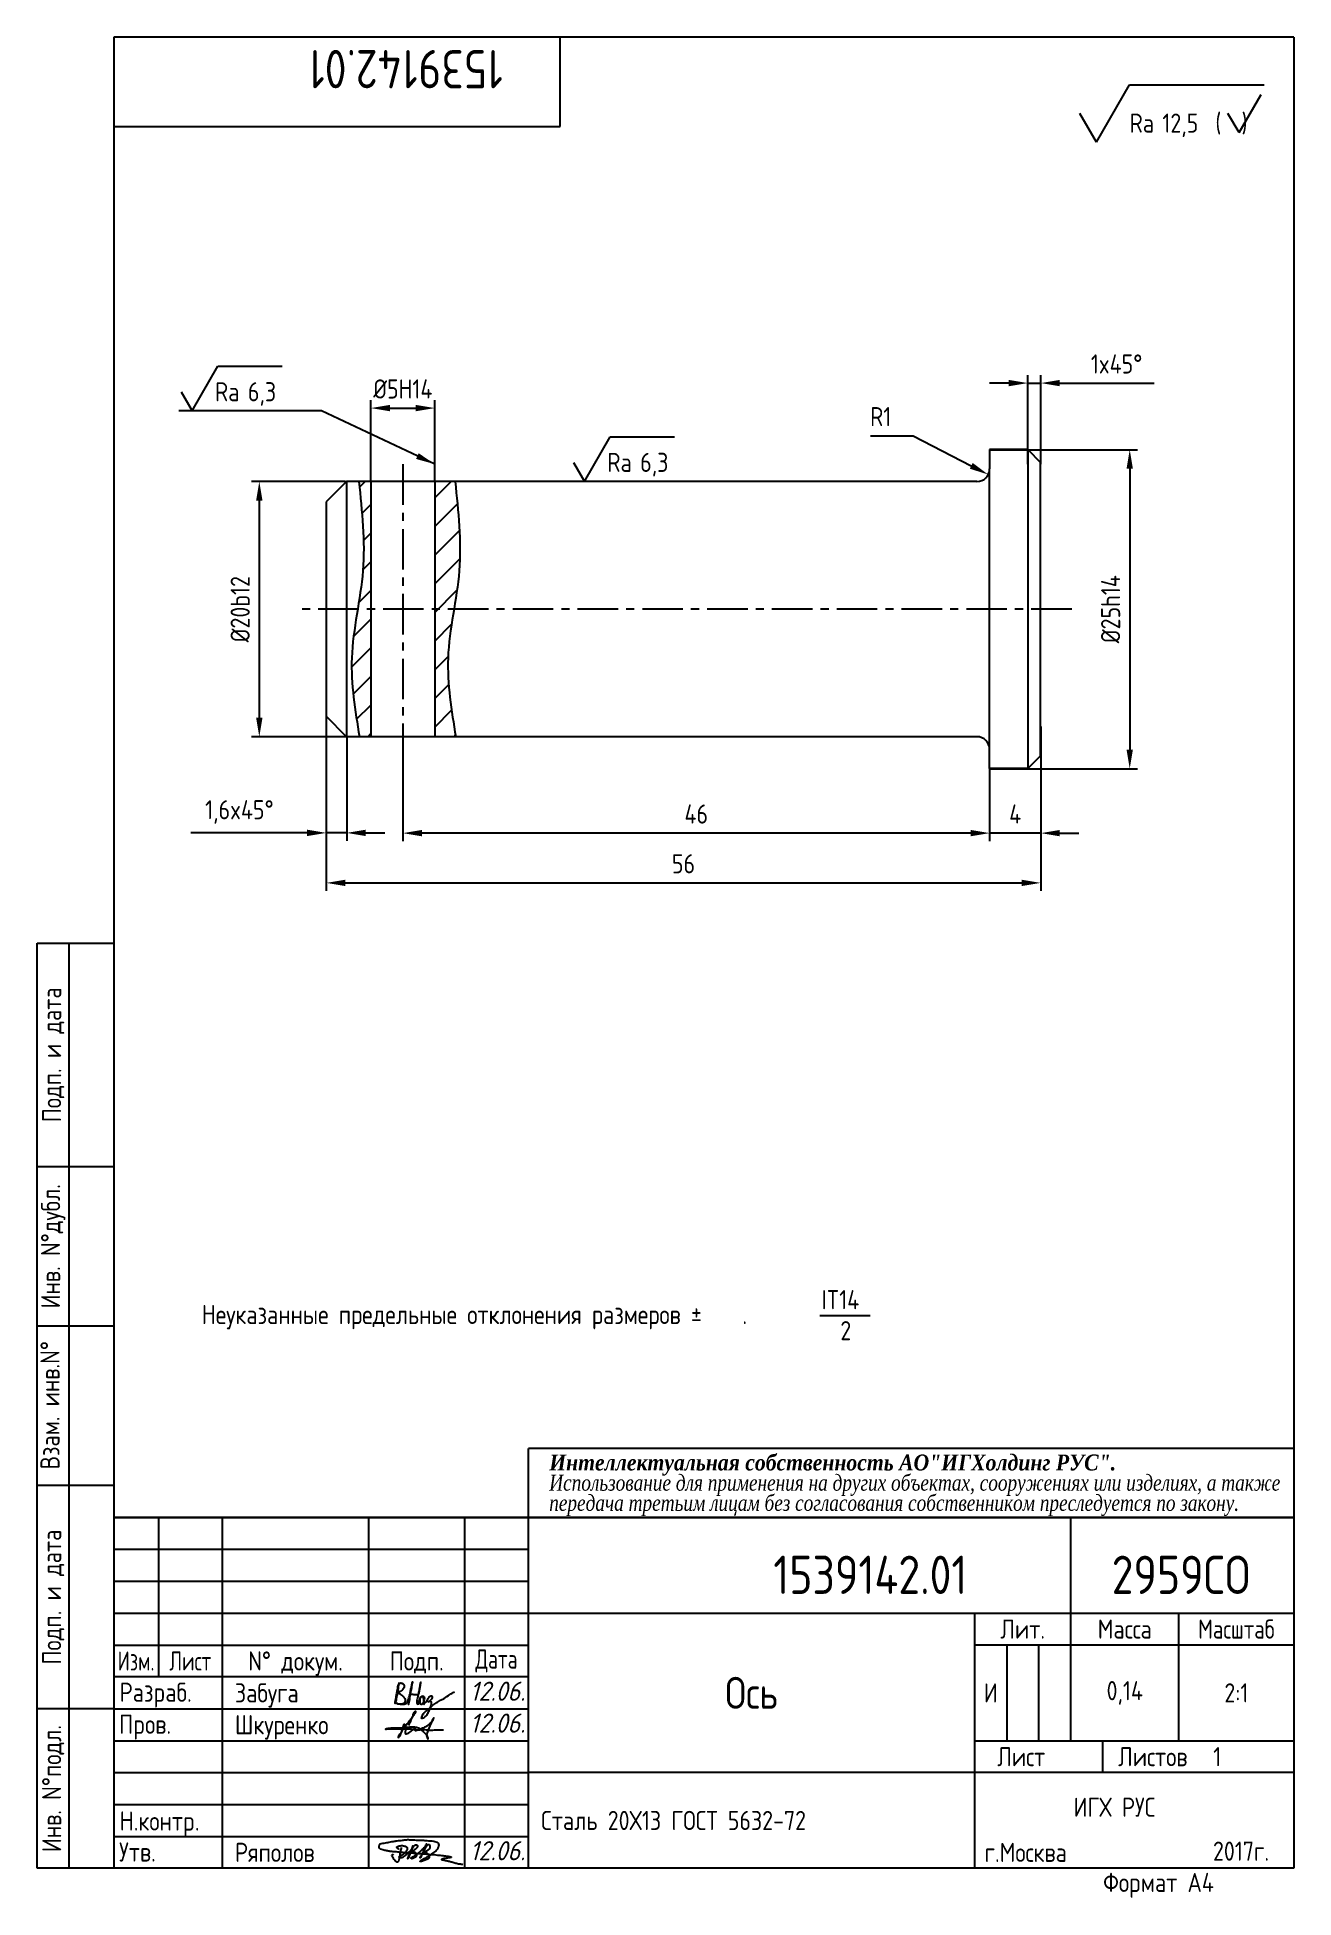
# Paper-space layout 'A4_protect' of a CAD drawing. Header units: millimetres. Extents: x 8 to 205, y 0 to 292.
# The model-space entities are those that its viewports show. They can reach past a viewport. Long polylines and large blocks are cut down to what shows.
import ezdxf
from ezdxf.enums import TextEntityAlignment as Align

# ---------------------------------------------------------------- set-up
doc = ezdxf.new("R2010")
doc.units = ezdxf.units.MM
doc.header["$LTSCALE"] = 0.4
doc.linetypes.add('CENTER', pattern=[50.8, 31.75, -6.35, 6.35, -6.35])
for name, color, linetype in [('Bord', 1, 'Continuous'), ('Cen', 5, 'CENTER'), ('Cont', 6, 'Continuous'), ('Dim', 7, 'Continuous'), ('Hatch', 2, 'Continuous'), ('Text', 3, 'Continuous'), ('Textb', 6, 'Continuous'), ('Vporti', 7, 'Continuous')]:
    doc.layers.add(name, color=color, linetype=linetype)
doc.layers.get('Vporti').off()
doc.styles.add('eskduhp', font='eskduhp.shx', dxfattribs={"oblique": 15})
doc.styles.add('Style1', font='romans.shx', dxfattribs={"width": 0.8})
doc.styles.add('Text1', font='', dxfattribs={"width": 0.8})
doc.styles.add('Text2', font='', dxfattribs={"width": 0.9})
doc.styles.get('Text1').set_extended_font_data('Times New Roman Cyr', italic=True, bold=True)
doc.styles.get('Text2').set_extended_font_data('Times New Roman Cyr', italic=True)
doc.dimstyles.new('Lin2_1', dxfattribs={"dimscale": 0.5, "dimtxt": 3, "dimasz": 3, "dimexe": 1.25, "dimexo": 0, "dimgap": 1.5, "dimtad": 1, "dimtxsty": 'Style1', "dimcen": 2.5, "dimclrt": 3, "dimadec": 0, "dimazin": 0, "dimtfac": 1, "dimtmove": 0, "dimatfit": 3, "dimldrblk": 'DOT', "dimfxl": 1, "dimarcsym": 0})
doc.dimstyles.new('RAD2_1', dxfattribs={"dimscale": 0.5, "dimtxt": 3, "dimasz": 3, "dimexe": 1.5, "dimexo": 0, "dimgap": 1.5, "dimtad": 2, "dimtih": 1, "dimtoh": 1, "dimzin": 9, "dimtxsty": 'Style1', "dimcen": 0, "dimclrt": 3, "dimadec": 0, "dimazin": 0, "dimtfac": 1, "dimtmove": 1, "dimatfit": 3, "dimfxl": 1, "dimtolj": 1, "dimtzin": 13, "dimarcsym": 0})

# ---------------------------------------------------------------- blocks, each defined once
blk = doc.blocks.new('A4')
at = {"layer": 'Bord'}
for p, q in [((20, 55), (85, 55)), ((20, 50), (85, 50)), ((20, 45), (85, 45)), ((160, 40), (160, 25)), ((165, 40), (165, 25)), ((20, 30), (85, 30)), ((20, 25), (85, 25)), ((20, 20), (85, 20)), ((20, 15), (85, 15)), ((20, 10), (85, 10))]:
    blk.add_line(p, q, dxfattribs=at)
at = {"layer": 'Cont'}
for p, q in [((205, 292), (20, 292)), ((20, 292), (20, 5)), ((90, 278), (90, 292)), ((205, 292), (205, 5)), ((20, 278), (90, 278)), ((8, 5), (8, 150)), ((8, 150), (20, 150)), ((13, 5), (13, 150)), ((8, 115), (20, 115)), ((20, 90), (8, 90)), ((20, 65), (8, 65)), ((205, 60), (20, 60)), ((20, 60), (205, 60)), ((27, 60), (27, 35)), ((37, 60), (37, 5)), ((60, 5), (60, 60)), ((75, 60), (75, 5)), ((85, 5), (85, 60)), ((170, 60), (170, 25)), ((85, 45), (205, 45)), ((155, 5), (155, 45)), ((187, 25), (187, 45)), ((20, 40), (85, 40)), ((205, 40), (155, 40)), ((85, 35), (20, 35)), ((20, 30), (8, 30)), ((155, 25), (205, 25)), ((175, 25), (175, 20)), ((205, 20), (85, 20)), ((20, 5), (8, 5)), ((205, 5), (20, 5))]:
    blk.add_line(p, q, dxfattribs=at)
at = {"layer": 'Text', "style": 'Style1', "width": 0.8}
for s, p in [('Подп. и дата', (10.5, 132.5)), ('Инв. N%%dдубл.', (10.5, 102.5)), ('Взам. инв.N%%d ', (10, 78.38)), ('Подп. и дата', (10.5, 47.5)), ('Инв. N%%dподл.', (10.5, 17.5))]:
    blk.add_text(s, height=3, rotation=90, dxfattribs=at).set_placement(p, align=Align.MIDDLE)
at = {"layer": 'Text', "style": 'Style1'}
for s, width, p in [('Лит.', 0.8, (162.5, 42.5)), ('Масса', 0.8, (178.5, 42.5)), ('Масштаб', 0.75, (196, 42.5)), ('Изм.', 0.7, (23.5, 37.5)), ('Лист', 0.7, (32, 37.5)), ('N%%d докум.', 0.8, (48.5, 37.5)), ('Подп.', 0.8, (67.5, 37.5)), ('Лист', 0.8, (162.27, 22.5)), ('Листов', 0.8, (182.9, 22.5))]:
    blk.add_text(s, height=3, dxfattribs=dict(at, width=width)).set_placement(p, align=Align.MIDDLE_CENTER)
at = {"layer": 'Text', "style": 'Style1', "width": 0.7}
blk.add_text('Дата', height=3, dxfattribs=at).set_placement((80, 37.5), align=Align.MIDDLE)
at = {"layer": 'Text', "style": 'Style1', "width": 0.8}
for s, p in [('Разpаб.', (20.92, 31.1)), ('Пpов.', (20.84, 26.08)), ('Н.контp.', (20.92, 10.92)), ('Утв.', (20.84, 6.06)), ('Фоpмат А4', (175.11, 1.29))]:
    blk.add_text(s, height=3, dxfattribs=at).set_placement(p)
for tag, p in [('И', (157.49, 32.5)), ('700', (178.5, 32.5)), ('1:20', (196, 32.5))]:
    blk.add_attdef(tag, text='', height=3, dxfattribs=at).set_placement(p, align=Align.MIDDLE)
blk.add_attdef('Сборочный_чертеж', text='', height=3, dxfattribs=at).set_placement((120, 21.3), align=Align.CENTER)
for tag, p in [('1', (171.12, 22.5)), ('2', (193, 22.5))]:
    blk.add_attdef(tag, text='', height=3, dxfattribs=at).set_placement(p, align=Align.MIDDLE_CENTER)
blk.add_attdef('ГОСТ_СОРТАМЕНТА', (98.19, 14), '', height=3, dxfattribs=at)
blk.add_attdef('ЛИСТ', text='', height=3, dxfattribs=at).set_placement((85.99, 12.5), align=Align.MIDDLE_LEFT)
at = {"layer": 'Text', "style": 'Style1', "width": 0.7}
blk.add_attdef('%%OГОСТ_ТЕХ._ТРЕБОВАНИЙ', text='', height=3, dxfattribs=at).set_placement((98.19, 8), align=Align.BOTTOM_LEFT)
at = {"layer": 'Textb', "style": 'Style1', "width": 0.8}
blk.add_attdef('1234567', (81, 290), '', height=6, rotation=180, dxfattribs=at)
blk.add_attdef('1234567', (123.4, 48), '', height=6, dxfattribs=at)
for tag, height, p in [('123ХЯ', 6, (183.62, 48)), ('НАИМЕНОВАНИЕ', 5, (120, 30))]:
    blk.add_attdef(tag, text='', height=height, dxfattribs=at).set_placement(p, align=Align.CENTER)
blk = doc.blocks.new('A$C314368CF')
at = {"layer": 'Text'}
for q in [(7.18, 6), (1.98, 3)]:
    blk.add_line((3.72, 0), q, dxfattribs=at)
at = {"layer": 'Text', "style": 'Style1', "width": 0.8}
blk.add_text('(  )', height=3, dxfattribs=at).set_placement((0, 0))
blk = doc.blocks.new('sherISO_18')
at = {"layer": 'Cont'}
for p, q in [((-30.94, -16.46), (-25.74, -7.46)), ((-25.74, -7.46), (-4.67, -7.46)), ((-30.94, -16.46), (-33.54, -11.96))]:
    blk.add_line(p, q, dxfattribs=at)
blk.add_blockref('A$C314368CF', (-12.3, -14.96))
at = {"layer": 'Textb', "style": 'Style1', "width": 0.8}
blk.add_text('Ra', height=3, dxfattribs=at).set_placement((-25.74, -14.96))
blk.add_attdef('12,5', (-20.6, -14.96), '', height=3, dxfattribs=at)
blk = doc.blocks.new('*D8')
at = {"layer": 'Defpoints', "color": 0, "transparency": 16777216}
for p in [(-117.7, 174.85), (-117.7, 149.85), (-106.72, 149.85)]:
    blk.add_point(p, dxfattribs=at)
at = {"layer": 'Dim', "color": 0, "lineweight": -2, "transparency": 16777216}
for p, q in [((-117.7, 174.85), (-106.1, 174.85)), ((-106.72, 173.35), (-106.72, 151.35)), ((-117.7, 149.85), (-106.1, 149.85))]:
    blk.add_line(p, q, dxfattribs=at)
at = {"layer": 'Dim', "color": 0, "transparency": 16777216}
for points in [[(-106.97, 173.35), (-106.47, 173.35), (-106.72, 174.85)], [(-106.97, 151.35), (-106.47, 151.35), (-106.72, 149.85)]]:
    blk.add_solid(points, dxfattribs=at)
at = {"layer": 'Dim', "color": 3, "transparency": 16777216, "insert": (-108.22, 162.35), "char_height": 1.5, "attachment_point": 5, "rotation": 90, "style": 'Style1'}
blk.add_mtext('%%c25h14', dxfattribs=at)
blk = doc.blocks.new('_Dot')
at = {"color": 0, "linetype": 'ByBlock', "lineweight": -2}
blk.add_line((-0.5, 0), (-1, 0), dxfattribs=at)
at = {"color": 0, "linetype": 'ByBlock', "const_width": 0.5}
blk.add_lwpolyline([(-0.25, 0, 1), (0.25, 0, 1)], format="xyb", close=True, dxfattribs=at)
blk = doc.blocks.new('*D9')
at = {"layer": 'Defpoints', "color": 0, "transparency": 16777216}
for p in [(-114.7, 180.07), (-114.7, 173.72), (-113.7, 173.72)]:
    blk.add_point(p, dxfattribs=at)
at = {"layer": 'Dim', "color": 0, "lineweight": -2, "transparency": 16777216}
for p, q in [((-116.2, 180.07), (-117.7, 180.07)), ((-114.7, 173.72), (-114.7, 180.7)), ((-114.7, 180.07), (-113.7, 180.07)), ((-113.7, 173.72), (-113.7, 180.7)), ((-112.2, 180.07), (-104.8, 180.07))]:
    blk.add_line(p, q, dxfattribs=at)
at = {"layer": 'Dim', "color": 0, "transparency": 16777216}
for points in [[(-116.2, 180.32), (-116.2, 179.82), (-114.7, 180.07)], [(-112.2, 180.32), (-112.2, 179.82), (-113.7, 180.07)]]:
    blk.add_solid(points, dxfattribs=at)
at = {"layer": 'Dim', "color": 3, "transparency": 16777216, "insert": (-107.75, 181.57), "char_height": 1.5, "attachment_point": 5, "style": 'Style1'}
blk.add_mtext('1x45%%d', dxfattribs=at)
blk = doc.blocks.new('*D10')
at = {"layer": 'Defpoints', "color": 0, "transparency": 16777216}
for p in [(-113.7, 150.85), (-117.7, 149.85), (-117.7, 144.8)]:
    blk.add_point(p, dxfattribs=at)
at = {"layer": 'Dim', "color": 0, "lineweight": -2, "transparency": 16777216}
for p, q in [((-113.7, 150.85), (-113.7, 144.17)), ((-117.7, 149.85), (-117.7, 144.17)), ((-119.2, 144.8), (-120.7, 144.8)), ((-113.7, 144.8), (-117.7, 144.8)), ((-112.2, 144.8), (-110.7, 144.8))]:
    blk.add_line(p, q, dxfattribs=at)
at = {"layer": 'Dim', "color": 0, "transparency": 16777216}
for points in [[(-119.2, 145.05), (-119.2, 144.55), (-117.7, 144.8)], [(-112.2, 145.05), (-112.2, 144.55), (-113.7, 144.8)]]:
    blk.add_solid(points, dxfattribs=at)
at = {"layer": 'Dim', "color": 3, "transparency": 16777216, "insert": (-115.7, 146.3), "char_height": 1.5, "attachment_point": 5, "style": 'Style1'}
blk.add_mtext('4', dxfattribs=at)
blk = doc.blocks.new('*D11')
at = {"layer": 'Defpoints', "color": 0, "transparency": 16777216}
for p in [(-163.7, 152.35), (-117.7, 149.85), (-163.7, 144.8)]:
    blk.add_point(p, dxfattribs=at)
at = {"layer": 'Dim', "color": 0, "lineweight": -2, "transparency": 16777216}
for p, q in [((-163.7, 152.35), (-163.7, 144.17)), ((-117.7, 149.85), (-117.7, 144.17)), ((-119.2, 144.8), (-162.2, 144.8))]:
    blk.add_line(p, q, dxfattribs=at)
at = {"layer": 'Dim', "color": 0, "transparency": 16777216}
for points in [[(-162.2, 145.05), (-162.2, 144.55), (-163.7, 144.8)], [(-119.2, 145.05), (-119.2, 144.55), (-117.7, 144.8)]]:
    blk.add_solid(points, dxfattribs=at)
at = {"layer": 'Dim', "color": 3, "transparency": 16777216, "insert": (-140.7, 146.3), "char_height": 1.5, "attachment_point": 5, "style": 'Style1'}
blk.add_mtext('46', dxfattribs=at)
blk = doc.blocks.new('*D12')
at = {"layer": 'Defpoints', "color": 0, "transparency": 16777216}
for p in [(-169.7, 153.95), (-113.7, 153.16), (-113.7, 140.9)]:
    blk.add_point(p, dxfattribs=at)
at = {"layer": 'Dim', "color": 0, "lineweight": -2, "transparency": 16777216}
for p, q in [((-169.7, 153.95), (-169.7, 140.28)), ((-113.7, 153.16), (-113.7, 140.28)), ((-168.2, 140.9), (-115.2, 140.9))]:
    blk.add_line(p, q, dxfattribs=at)
at = {"layer": 'Dim', "color": 0, "transparency": 16777216}
for points in [[(-168.2, 141.15), (-168.2, 140.65), (-169.7, 140.9)], [(-115.2, 141.15), (-115.2, 140.65), (-113.7, 140.9)]]:
    blk.add_solid(points, dxfattribs=at)
at = {"layer": 'Dim', "color": 3, "transparency": 16777216, "insert": (-141.7, 142.4), "char_height": 1.5, "attachment_point": 5, "style": 'Style1'}
blk.add_mtext('56', dxfattribs=at)
blk = doc.blocks.new('*D13')
at = {"layer": 'Defpoints', "color": 0, "transparency": 16777216}
for p in [(-169.7, 170.75), (-168.1, 152.35), (-169.7, 144.82)]:
    blk.add_point(p, dxfattribs=at)
at = {"layer": 'Dim', "color": 0, "lineweight": -2, "transparency": 16777216}
for p, q in [((-169.7, 170.75), (-169.7, 144.19)), ((-168.1, 152.35), (-168.1, 144.19)), ((-171.2, 144.82), (-180.32, 144.82)), ((-168.1, 144.82), (-169.7, 144.82)), ((-166.6, 144.82), (-165.1, 144.82))]:
    blk.add_line(p, q, dxfattribs=at)
at = {"layer": 'Dim', "color": 0, "transparency": 16777216}
for points in [[(-171.2, 145.07), (-171.2, 144.57), (-169.7, 144.82)], [(-166.6, 145.07), (-166.6, 144.57), (-168.1, 144.82)]]:
    blk.add_solid(points, dxfattribs=at)
at = {"layer": 'Dim', "color": 3, "transparency": 16777216, "insert": (-176.51, 146.46), "char_height": 1.5, "attachment_point": 5, "style": 'Style1'}
blk.add_mtext('1,6x45%%d', dxfattribs=at)
blk = doc.blocks.new('*D14')
at = {"layer": 'Defpoints', "color": 0, "transparency": 16777216}
for p in [(-168.2, 172.35), (-174.95, 152.35), (-168.1, 152.35)]:
    blk.add_point(p, dxfattribs=at)
at = {"layer": 'Dim', "color": 0, "lineweight": -2, "transparency": 16777216}
for p, q in [((-168.2, 172.35), (-175.57, 172.35)), ((-174.95, 170.85), (-174.95, 153.85)), ((-168.1, 152.35), (-175.57, 152.35))]:
    blk.add_line(p, q, dxfattribs=at)
at = {"layer": 'Dim', "color": 0, "transparency": 16777216}
for points in [[(-175.2, 170.85), (-174.7, 170.85), (-174.95, 172.35)], [(-175.2, 153.85), (-174.7, 153.85), (-174.95, 152.35)]]:
    blk.add_solid(points, dxfattribs=at)
at = {"layer": 'Dim', "color": 3, "transparency": 16777216, "insert": (-176.45, 162.35), "char_height": 1.5, "attachment_point": 5, "rotation": 90, "style": 'Style1'}
blk.add_mtext('%%c20b12', dxfattribs=at)
blk = doc.blocks.new('*D15')
at = {"layer": 'Defpoints', "color": 0, "transparency": 16777216}
for p in [(-161.2, 178.11), (-166.2, 172.35), (-161.2, 172.35)]:
    blk.add_point(p, dxfattribs=at)
at = {"layer": 'Dim', "color": 0, "lineweight": -2, "transparency": 16777216}
for p, q in [((-166.2, 172.35), (-166.2, 178.74)), ((-164.7, 178.11), (-162.7, 178.11)), ((-161.2, 172.35), (-161.2, 178.74))]:
    blk.add_line(p, q, dxfattribs=at)
at = {"layer": 'Dim', "color": 0, "transparency": 16777216}
for points in [[(-164.7, 178.36), (-164.7, 177.86), (-166.2, 178.11)], [(-162.7, 178.36), (-162.7, 177.86), (-161.2, 178.11)]]:
    blk.add_solid(points, dxfattribs=at)
at = {"layer": 'Dim', "color": 3, "transparency": 16777216, "insert": (-163.7, 179.61), "char_height": 1.5, "attachment_point": 5, "style": 'Style1'}
blk.add_mtext('%%c5H14', dxfattribs=at)
blk = doc.blocks.new('*D16')
at = {"layer": 'Defpoints', "color": 0, "transparency": 16777216}
for p in [(-118.7, 173.35), (-117.81, 172.9)]:
    blk.add_point(p, dxfattribs=at)
at = {"layer": 'Dim', "color": 0, "lineweight": -2, "transparency": 16777216}
for p, q in [((-127.04, 175.94), (-123.7, 175.94)), ((-123.7, 175.94), (-119.15, 173.58))]:
    blk.add_line(p, q, dxfattribs=at)
at = {"layer": 'Dim', "color": 0, "transparency": 16777216}
blk.add_solid([(-119.03, 173.81), (-119.26, 173.36), (-117.81, 172.9)], dxfattribs=at)
at = {"layer": 'Dim', "color": 3, "transparency": 16777216, "insert": (-126.24, 177.44), "char_height": 1.5, "attachment_point": 5, "style": 'Style1'}
blk.add_mtext('\\A1;R1', dxfattribs=at)
blk = doc.blocks.new('sherISO_03')
at = {"layer": 'Text'}
blk.add_line((4.04, 7), (14.12, 7), dxfattribs=at)
blk.add_lwpolyline([(-1.73, 3), (0, 0), (4.04, 7)], dxfattribs=at)
at = {"layer": 'Text', "style": 'Style1', "width": 0.8}
blk.add_text('Ra', height=3, dxfattribs=at).set_placement((3.58, 1.5))
blk.add_attdef('6,3', (8.73, 1.5), '', height=3, dxfattribs=at)

msp = doc.modelspace()

# ---------------------------------------------------------------- hatches: boundary and pattern name
at = {"layer": 'Hatch'}
h = msp.add_hatch(dxfattribs=at)
h.set_pattern_fill('ANSI31', color=256, scale=0.5, style=0)
edge = h.paths.add_edge_path()
edge.add_line((-166.203, 172.355), (-167.149, 172.355))
edge.add_spline(control_points=[(-167.149, 172.355), (-166.898, 170.019), (-166.54, 166.672), (-167.075, 163.356), (-167.238, 162.355)], knot_values=[0, 0, 0, 0, 6.999768, 10.029424, 10.029424, 10.029424, 10.029424], degree=3, periodic=0)
edge.add_line((-167.238, 162.355), (-166.203, 162.355))
edge.add_line((-166.203, 162.355), (-166.203, 172.355))
edge = h.paths.add_edge_path()
edge.add_line((-166.203, 162.355), (-167.238, 162.355))
edge.add_spline(control_points=[(-167.238, 162.355), (-167.446, 161.081), (-167.995, 157.759), (-167.44, 154.416), (-167.098, 152.355)], knot_values=[10.029424, 10.029424, 10.029424, 10.029424, 13.8848356, 20.0922547, 20.0922547, 20.0922547, 20.0922547], degree=3, periodic=0)
edge.add_line((-167.098, 152.355), (-166.203, 152.355))
edge.add_line((-166.203, 152.355), (-166.203, 162.355))
edge = h.paths.add_edge_path()
edge.add_spline(control_points=[(-159.688, 162.355), (-159.525, 163.356), (-158.99, 166.672), (-159.349, 170.019), (-159.599, 172.355)], knot_values=[0, 0, 0, 0, 3.029656, 10.029424, 10.029424, 10.029424, 10.029424], degree=3, periodic=0)
edge.add_line((-159.599, 172.355), (-161.203, 172.355))
edge.add_line((-161.203, 172.355), (-161.203, 162.355))
edge.add_line((-161.203, 162.355), (-159.688, 162.355))
edge = h.paths.add_edge_path()
edge.add_spline(control_points=[(-159.549, 152.355), (-159.891, 154.416), (-160.446, 157.759), (-159.896, 161.081), (-159.688, 162.355)], knot_values=[10.029424, 10.029424, 10.029424, 10.029424, 16.2368431, 20.0922547, 20.0922547, 20.0922547, 20.0922547], degree=3, periodic=0)
edge.add_line((-159.688, 162.355), (-161.203, 162.355))
edge.add_line((-161.203, 162.355), (-161.203, 152.355))
edge.add_line((-161.203, 152.355), (-159.549, 152.355))

# ---------------------------------------------------------------- linework, layer by layer
at = {"layer": 'Bord'}
for points in [[(-167.149, 172.355), (-166.898, 170.019), (-166.402, 165.385), (-168.162, 158.765), (-167.44, 154.416), (-167.098, 152.355)], [(-159.599, 172.355), (-159.349, 170.019), (-158.852, 165.385), (-160.613, 158.765), (-159.891, 154.416), (-159.549, 152.355)]]:
    msp.add_open_spline(points, degree=3, knots=[0, 0, 0, 0, 6.999768, 13.8848356, 20.0922547, 20.0922547, 20.0922547, 20.0922547], dxfattribs=at)
at = {"layer": 'Cen'}
for p, q in [((-163.703, 173.711), (-163.703, 149.931)), ((-111.269, 162.355), (-171.978, 162.355))]:
    msp.add_line(p, q, dxfattribs=at)
at = {"layer": 'Cont'}
for p, q in [((-114.703, 174.855), (-117.703, 174.855)), ((-117.703, 174.855), (-117.703, 173.355)), ((-114.703, 174.855), (-113.703, 173.855)), ((-114.703, 174.855), (-114.703, 149.855)), ((-113.703, 150.855), (-113.703, 173.855)), ((-168.103, 172.355), (-169.703, 170.755)), ((-168.103, 172.355), (-168.103, 152.355)), ((-118.703, 172.355), (-168.103, 172.355)), ((-166.203, 172.355), (-166.203, 152.355)), ((-161.203, 172.355), (-161.203, 152.355)), ((-117.703, 149.855), (-117.703, 173.355)), ((-169.703, 170.755), (-169.703, 153.955)), ((-168.103, 152.355), (-169.703, 153.955)), ((-118.703, 152.355), (-168.103, 152.355)), ((-114.703, 149.855), (-113.703, 150.855)), ((-114.703, 149.855), (-117.703, 149.855))]:
    msp.add_line(p, q, dxfattribs=at)
for centre, start, end in [((-118.703, 173.355), 270, 0), ((-118.703, 151.355), 0, 90)]:
    msp.add_arc(centre, 1, start, end, dxfattribs=at)

# ---------------------------------------------------------------- block references
at = {"layer": 'Dim', "xscale": 0.5, "yscale": 0.5, "zscale": 0.5}
for p in [(-180.21, 177.891), (-149.46, 172.355)]:
    msp.add_blockref('sherISO_03', p, dxfattribs=at).add_auto_attribs({'6,3': '6,3'})

# ---------------------------------------------------------------- dimensions: what is measured, and where the dimension line sits
at = {"layer": 'Dim'}
for base, p1, p2, text, picture, middle in [((-114.703, 180.075), (-113.703, 173.723), (-114.703, 173.723), '<>x45%%d', '*D9', (-107.753, 180.075)), ((-161.203, 178.112), (-166.203, 172.355), (-161.203, 172.355), '%%c<>H14', '*D15', (-163.703, 178.112))]:
    dim = msp.add_linear_dim(base=base, p1=p1, p2=p2, text=text, dimstyle='Lin2_1', dxfattribs=at)
    dim.commit()
    dim.dimension.update_dxf_attribs({"geometry": picture, "text_midpoint": middle, "dimtype": 160})
dim = msp.add_radius_dim(center=(-118.703, 173.355), mpoint=(-117.814, 172.895), dimstyle='RAD2_1', dxfattribs=at)
dim.commit()
dim.dimension.update_dxf_attribs({"geometry": '*D16', "text_midpoint": (-123.702, 175.938), "dimtype": 164})
for base, p1, p2, text, picture, middle in [((-106.722, 149.855), (-117.703, 174.855), (-117.703, 149.855), '%%c<>h14', '*D8', (-108.222, 162.355)), ((-174.946, 152.355), (-168.201, 172.355), (-168.103, 152.355), '%%c<>b12', '*D14', (-176.446, 162.355))]:
    dim = msp.add_linear_dim(base=base, p1=p1, p2=p2, angle=90, text=text, dimstyle='Lin2_1', dxfattribs=at)
    dim.commit()
    dim.dimension.update_dxf_attribs({"geometry": picture, "text_midpoint": middle})
dim = msp.add_linear_dim(base=(-169.703, 144.819), p1=(-168.103, 152.355), p2=(-169.703, 170.755), text='<>x45%%d', dimstyle='Lin2_1', dxfattribs=at)
dim.commit()
dim.dimension.update_dxf_attribs({"geometry": '*D13', "text_midpoint": (-176.51, 146.462)})
for base, p1, p2, picture, middle in [((-113.703, 140.9), (-169.703, 153.955), (-113.703, 153.163), '*D12', (-141.703, 142.4)), ((-163.703, 144.795), (-117.703, 149.855), (-163.703, 152.355), '*D11', (-140.703, 146.295)), ((-117.703, 144.795), (-113.703, 150.855), (-117.703, 149.855), '*D10', (-115.703, 146.295))]:
    dim = msp.add_linear_dim(base=base, p1=p1, p2=p2, dimstyle='Lin2_1', dxfattribs=at)
    dim.commit()
    dim.dimension.update_dxf_attribs({"geometry": picture, "text_midpoint": middle})

# ---------------------------------------------------------------- leaders
at = {"layer": 'Dim', "annotation_type": 0, "has_hookline": 1, "hookline_direction": 1}
msp.add_leader([(-161.203, 173.712), (-170.07, 177.891), (-181.267, 177.891)], dimstyle='RAD2_1', override={"dimgap": 1.5, "dimtad": 0}, dxfattribs=at)

psp = doc.layouts.new('A4_protect')

# ---------------------------------------------------------------- linework, layer by layer
at = {"layer": 'Cont'}
for p, q in [((205, 292), (205, 5)), ((85, 60), (85, 70.81)), ((205, 70.81), (85, 70.81))]:
    psp.add_line(p, q, dxfattribs=at)
at = {"layer": 'Text'}
psp.add_line((130.71, 91.65), (138.58, 91.65), dxfattribs=at)
at = {"layer": 'Text', "color": 2}
for points, knots in [([(64.72, 34.15), (64.68, 33.92), (64.6, 33.49), (64.54, 32.89), (64.45, 32.34), (64.31, 31.79), (64.26, 31.35), (64.04, 30.52), (64.24, 31.69), (64.34, 32.24), (64.48, 32.92), (64.56, 33.48), (64.66, 33.95), (65.01, 34.08), (65.24, 34.02), (65.44, 33.87), (65.54, 33.64), (65.53, 33.32), (65.35, 33.03), (65.04, 32.77), (64.84, 32.62), (64.36, 32.47), (64.61, 32.47), (64.76, 32.41), (65.01, 32.27), (65.28, 32.02), (65.6, 31.71), (65.75, 31.29), (65.57, 30.82), (65, 30.68), (64.59, 30.72), (63.96, 31.03), (64.74, 30.75), (65.09, 30.74), (65.49, 30.74), (65.79, 30.78), (65.99, 30.95), (66.19, 31.32), (66.26, 31.78), (66.39, 32.26), (66.53, 32.71), (66.61, 33.18), (66.73, 33.66), (66.91, 34.67), (66.69, 33.43), (66.56, 32.74), (66.44, 31.97), (66.29, 31.4), (66.24, 31.11), (66.21, 30.91), (66.18, 30.44), (66.36, 31.32), (66.42, 31.67), (66.46, 32.01), (66.46, 32.37), (66.78, 32.27), (67.02, 32.27), (67.29, 32.25), (67.51, 32.27), (67.86, 32.25), (67.92, 32.79), (68.04, 33.3), (68.08, 33.65), (68.16, 34.36), (68.01, 33.87), (67.99, 33.51), (67.89, 32.98), (67.77, 32.46), (67.68, 31.97), (67.56, 31.5), (67.51, 31.18), (67.5, 30.94), (67.53, 30.78), (67.71, 30.65), (67.9, 30.96), (67.99, 31.58), (67.99, 31.21), (67.99, 31.06), (68.02, 30.91), (68.11, 30.75), (68.29, 30.73), (68.47, 30.8), (68.56, 31), (68.62, 31.22), (68.61, 31.47), (68.59, 31.71), (68.37, 32.12), (67.98, 31.75), (67.99, 31.21), (68.01, 31.77), (68.27, 32.01), (68.8, 31.94), (68.65, 31.35), (68.56, 31.11), (68.56, 30.64), (68.75, 30.88), (68.88, 31.02), (69.07, 31.2), (69.18, 31.36), (69.27, 31.53), (69.39, 31.71), (69.47, 31.98), (69.84, 32.12), (69.92, 31.84), (69.89, 31.64), (69.75, 31.42), (69.58, 31.28), (69.1, 30.96), (69.65, 31.35), (69.8, 30.9), (69.71, 30.57), (69.6, 30.13), (69.4, 29.64), (69.14, 29.11), (68.82, 28.7), (68.11, 28.3), (68.4, 29.03), (68.62, 29.33), (69.03, 29.69), (69.44, 30.05), (69.95, 30.51), (70.47, 30.87), (71.09, 31.28), (71.88, 31.65), (72.61, 32.2), (73.17, 32.52), (73.42, 32.67)], [0, 0, 0, 0, 0.704246, 1.310147, 1.799764, 2.401133, 2.935532, 3.363991, 4.096503, 4.784537, 5.575952, 6.013819, 6.575352, 6.799784, 7.061815, 7.267222, 7.520135, 7.804233, 8.164277, 8.533753, 8.935575, 9.204737, 9.340357, 9.449579, 9.75346, 10.152326, 10.566296, 11.07627, 11.37984, 11.969911, 12.578922, 12.873825, 13.389389, 13.876864, 14.249143, 14.521941, 14.758727, 15.023725, 15.743866, 16.141888, 16.523389, 17.160049, 17.52203, 18.181556, 18.961236, 19.606369, 20.741936, 21.138471, 21.382851, 21.616803, 21.818529, 22.407338, 22.899023, 23.212483, 23.484649, 23.709447, 24.000519, 24.26074, 24.504992, 24.670079, 25.21387, 25.726524, 26.252986, 26.658386, 26.836677, 27.361834, 27.965697, 28.356001, 28.999129, 29.454957, 29.792458, 29.986939, 30.164853, 30.249506, 30.58203, 31.039195, 31.214983, 31.387993, 31.535916, 31.673558, 31.902314, 32.00356, 32.248589, 32.50955, 32.698251, 32.97257, 33.269722, 33.814812, 34.041054, 34.353913, 34.769616, 35.13238, 35.549334, 36.137368, 36.30948, 36.477469, 36.744389, 37.016734, 37.234315, 37.330506, 37.591569, 37.852644, 38.200429, 38.325203, 38.614461, 38.799029, 39.071413, 39.406271, 39.755675, 40.036013, 40.477723, 40.848223, 41.371651, 42.107293, 42.536445, 43.097528, 43.58638, 44.058076, 44.359962, 45.218829, 45.703811, 46.416853, 47.107262, 47.930622, 49.004558, 49.866842, 49.866842, 49.866842, 49.866842]), ([(66.27, 27.41), (66.33, 27.57), (66.45, 27.86), (66.62, 28.21), (66.79, 28.6), (66.97, 29), (67.03, 29.37), (67.41, 29.78), (67.15, 29.17), (66.98, 28.93), (66.67, 28.55), (66.44, 28.17), (66.13, 27.8), (65.87, 27.49), (65.62, 27.13), (65.34, 26.78), (65.13, 26.4), (64.89, 26.03), (64.68, 25.8), (64.48, 25.32), (64.91, 25.78), (65, 26.05), (65.13, 26.38), (65.24, 26.74), (65.37, 27.11), (65.61, 27.88), (65.76, 27.14), (65.74, 26.77), (65.71, 26.44), (65.66, 25.99), (66.04, 26.12), (66.28, 26.27), (66.51, 26.41), (66.75, 26.59), (67, 26.78), (67.16, 26.95), (67.4, 27.16), (67.26, 26.82), (67.16, 26.52), (67.72, 26.72), (68.06, 26.85), (68.56, 27.05), (69.04, 27.27), (69.53, 27.62), (69.91, 28.03), (70.14, 28.32), (70.23, 28.78), (69.7, 27.73), (69.57, 27.31), (69.25, 26.62), (69.11, 26.21), (69, 25.83), (69.09, 25.54), (69.36, 25.11), (69.18, 25.83), (68.89, 26.04), (68.55, 26.43), (68.16, 26.75), (67.64, 27.06), (66.93, 27.13), (66.02, 27.09), (64.94, 26.98), (63.86, 26.93), (63.23, 26.98), (62.35, 26.77), (63.05, 26.86), (63.46, 26.86), (64.09, 26.86), (64.72, 26.85), (65.34, 26.89), (65.95, 26.88), (66.66, 26.89), (67.33, 26.69), (67.99, 26.71), (68.65, 26.83), (69.53, 26.58), (70.37, 26.73), (71.12, 26.71), (71.48, 26.72), (71.68, 26.72)], [0, 0, 0, 0, 0.514592, 0.946593, 1.175375, 1.770874, 2.206668, 2.47067, 2.860875, 3.313465, 3.621694, 4.275286, 4.651146, 5.05266, 5.505374, 5.960787, 6.382047, 6.839101, 7.229852, 7.472422, 7.888014, 8.229719, 8.503222, 8.927439, 9.330906, 9.877143, 10.332813, 10.751992, 11.118329, 11.4303, 11.720298, 11.984625, 12.34335, 12.525686, 12.875971, 13.250099, 13.341267, 13.641861, 13.809901, 14.214909, 14.72298, 15.197181, 15.743716, 16.337236, 16.983584, 17.362049, 17.54791, 18.038749, 19.230688, 19.806391, 20.152685, 20.571949, 20.915971, 21.168841, 21.58113, 22.112216, 22.502033, 23.052058, 23.6492, 24.281327, 25.148684, 26.378352, 27.620019, 28.14026, 28.698851, 29.054914, 29.513452, 30.144852, 30.857986, 31.444454, 31.98052, 32.700452, 33.55307, 34.056844, 34.670718, 35.553077, 36.703554, 37.196062, 37.797992, 37.797992, 37.797992, 37.797992]), ([(64.74, 7.99), (64.69, 8), (64.61, 8.03), (64.51, 8.12), (64.42, 8.19), (64.36, 8.31), (64.44, 8.39), (64.56, 8.46), (64.73, 8.51), (64.93, 8.54), (65.17, 8.57), (65.39, 8.54), (65.62, 8.49), (65.82, 8.4), (66.02, 8.25), (66.03, 8.04), (65.95, 7.88), (65.85, 7.72), (65.74, 7.56), (65.6, 7.4), (65.47, 7.24), (65.32, 7.14), (65.2, 7.04), (65.06, 6.98), (64.92, 6.92), (64.81, 6.86), (64.73, 6.83), (64.69, 6.77), (64.76, 6.72), (64.84, 6.71), (64.97, 6.69), (65.12, 6.69), (65.29, 6.74), (65.49, 6.81), (65.67, 6.96), (65.83, 7.13), (66.01, 7.27), (66.16, 7.43), (66.31, 7.55), (66.41, 7.66), (66.5, 7.76), (66.64, 7.91), (66.76, 8.15), (66.86, 8.3), (66.92, 8.58), (66.8, 8.28), (66.77, 8.06), (66.61, 7.71), (66.52, 7.43), (66.43, 7.19), (66.32, 6.93), (66.24, 6.74), (66.03, 6.39), (66.19, 6.79), (66.28, 7.07), (66.45, 7.36), (66.58, 7.62), (66.65, 7.81), (66.76, 8.02), (66.89, 8.2), (66.97, 8.37), (67.09, 8.5), (67.22, 8.66), (67.42, 8.72), (67.59, 8.65), (67.65, 8.49), (67.6, 8.32), (67.47, 8.13), (67.27, 7.99), (67.12, 7.84), (66.97, 7.78), (66.88, 7.74), (66.69, 7.71), (66.92, 7.69), (67.05, 7.62), (67.22, 7.55), (67.32, 7.41), (67.42, 7.29), (67.46, 7.16), (67.46, 6.99), (67.37, 6.82), (67.2, 6.68), (66.98, 6.56), (66.8, 6.48), (66.59, 6.54), (66.7, 6.72), (66.85, 6.78), (67.02, 6.89), (67.18, 6.98), (67.31, 7.08), (67.43, 7.15), (67.52, 7.23), (67.62, 7.3), (67.72, 7.39), (67.85, 7.49), (68.03, 7.64), (68.22, 7.81), (68.4, 7.99), (68.55, 8.11), (68.69, 8.23), (68.77, 8.36), (68.89, 8.46), (68.99, 8.59), (69.05, 8.7), (69.06, 8.89), (68.91, 8.7), (68.85, 8.56), (68.75, 8.31), (68.67, 8.08), (68.57, 7.84), (68.5, 7.6), (68.4, 7.4), (68.3, 7.17), (68.24, 6.96), (68.17, 6.76), (68.13, 6.65), (67.96, 6.61), (68.19, 6.95), (68.32, 7.16), (68.5, 7.49), (68.62, 7.7), (68.75, 7.94), (68.91, 8.22), (69.04, 8.51), (69.18, 8.69), (69.36, 8.8), (69.52, 8.63), (69.57, 8.43), (69.56, 8.24), (69.51, 8.07), (69.4, 7.95), (69.26, 7.84), (69.1, 7.73), (68.94, 7.65), (68.78, 7.61), (68.68, 7.59), (68.46, 7.6), (68.64, 7.56), (68.72, 7.52), (68.84, 7.5), (68.96, 7.45), (69.09, 7.43), (69.19, 7.34), (69.27, 7.24), (69.35, 7.13), (69.4, 7.01), (69.44, 6.88), (69.45, 6.75), (69.43, 6.61), (69.32, 6.5), (69.17, 6.39), (68.97, 6.35), (68.76, 6.27), (68.54, 6.17), (68.28, 6.1), (68.14, 6.06), (67.99, 6.04), (68.09, 6.2), (68.18, 6.26), (68.39, 6.4), (68.63, 6.5), (68.9, 6.66), (69.12, 6.78), (69.27, 6.85), (69.41, 6.94), (69.56, 7.05), (69.78, 7.2), (70.05, 7.38), (70.31, 7.56), (70.54, 7.74), (70.67, 7.91), (70.8, 8.06), (70.87, 8.22), (70.94, 8.36), (70.99, 8.54), (71.02, 8.75), (70.78, 9.1), (70.24, 9.21), (69.66, 9.25), (69.14, 9.28), (68.63, 9.35), (68.14, 9.37), (67.67, 9.36), (67.24, 9.4), (66.85, 9.4), (66.53, 9.43), (66.22, 9.45), (65.88, 9.43), (65.54, 9.41), (65.18, 9.35), (64.79, 9.29), (64.43, 9.28), (64.1, 9.23), (63.75, 9.14), (63.35, 9.15), (62.95, 8.99), (62.53, 8.97), (62.15, 8.86), (61.82, 8.81), (61.6, 8.67), (61.54, 8.44), (61.59, 8.22), (61.83, 8), (62.16, 7.95), (62.57, 7.82), (63.05, 7.77), (63.5, 7.67), (63.92, 7.63), (64.29, 7.63), (64.68, 7.56), (65.25, 7.55), (65.82, 7.45), (66.48, 7.48), (67.1, 7.38), (67.7, 7.33), (68.3, 7.33), (68.89, 7.24), (69.56, 7.17), (70.21, 7.16), (70.73, 7.08), (71.18, 7.04), (71.6, 7.02), (71.98, 6.94), (72.3, 6.9), (72.58, 6.86), (72.75, 6.85), (72.99, 6.75), (72.75, 6.68), (72.58, 6.64), (72.28, 6.6), (71.94, 6.54), (71.67, 6.53), (71.22, 6.36), (71.79, 6.29), (72.11, 6.21), (72.65, 6.09), (73.18, 5.97), (73.74, 5.77), (74.21, 5.7), (74.55, 5.65), (74.68, 5.63), (74.75, 5.62)], [0, 0, 0, 0, 0.153866, 0.270441, 0.388867, 0.510533, 0.592156, 0.71333, 0.90842, 1.11344, 1.349254, 1.61246, 1.782219, 2.047249, 2.291879, 2.451528, 2.651081, 2.806158, 3.017979, 3.227348, 3.462381, 3.633009, 3.75766, 3.920516, 4.080796, 4.214529, 4.291786, 4.349969, 4.397594, 4.50822, 4.594826, 4.799244, 4.954392, 5.128468, 5.437537, 5.632649, 5.842485, 6.094987, 6.293219, 6.410959, 6.551192, 6.687808, 7.022147, 7.294342, 7.425356, 7.52079, 7.946481, 8.313051, 8.59833, 8.833695, 9.090496, 9.427695, 9.601191, 9.883219, 10.093306, 10.673943, 10.798776, 10.974628, 11.287247, 11.486184, 11.648652, 11.848902, 12.027194, 12.25348, 12.40059, 12.537783, 12.716293, 12.91523, 13.208551, 13.438489, 13.549668, 13.67779, 13.77127, 13.930001, 14.029091, 14.272112, 14.434836, 14.547084, 14.739051, 14.830983, 15.061241, 15.268922, 15.500489, 15.788979, 15.879568, 16.024283, 16.221854, 16.418714, 16.593102, 16.783247, 16.91018, 17.018213, 17.135263, 17.278205, 17.430482, 17.620087, 17.979626, 18.191789, 18.388716, 18.565718, 18.714854, 18.857929, 19.039974, 19.171375, 19.283034, 19.400085, 19.618058, 19.882245, 20.150781, 20.377854, 20.649532, 20.89723, 21.042543, 21.40016, 21.557817, 21.667145, 21.752781, 21.926256, 22.412297, 22.813145, 22.961412, 23.171289, 23.607257, 23.940428, 24.110007, 24.291214, 24.48084, 24.697609, 24.904078, 25.034245, 25.218018, 25.407651, 25.573473, 25.787447, 25.930292, 26.051316, 26.18846, 26.285312, 26.406799, 26.52425, 26.630463, 26.793722, 26.898606, 27.029313, 27.171012, 27.314101, 27.419918, 27.580557, 27.709367, 27.829268, 28.024364, 28.266961, 28.41242, 28.705761, 28.989137, 29.187748, 29.233768, 29.332802, 29.529535, 29.667094, 30.039923, 30.332117, 30.61061, 30.769982, 30.856778, 31.109923, 31.313488, 31.656425, 32.066331, 32.296628, 32.49714, 32.710276, 32.891468, 33.014834, 33.177747, 33.444503, 33.618009, 34.409008, 34.914636, 35.419802, 35.95397, 36.458179, 36.88069, 37.388403, 37.738353, 38.034261, 38.353468, 38.693154, 39.037638, 39.391136, 39.787481, 40.203773, 40.488977, 40.784975, 41.26625, 41.668005, 42.070065, 42.499388, 42.869834, 43.079573, 43.213439, 43.554591, 43.717296, 44.153724, 44.506336, 45.019111, 45.587859, 45.90191, 46.270392, 46.703958, 47.093115, 47.952647, 48.44014, 49.079253, 49.808223, 50.268654, 50.851051, 51.604831, 52.298429, 52.776925, 53.1907, 53.661988, 54.042386, 54.348524, 54.616841, 54.853814, 54.983777, 55.126096, 55.333328, 55.613101, 56.008732, 56.315809, 56.59982, 56.87931, 57.399251, 57.889617, 58.432507, 59.066698, 59.660314, 59.862668, 60.07277, 60.07277, 60.07277, 60.07277]), ([(63.88, 7.15), (63.83, 7.14), (63.74, 7.13), (63.63, 7.1), (63.5, 7), (63.64, 6.87), (63.71, 6.73), (63.83, 6.55), (63.96, 6.34), (64.14, 6.16), (64.28, 6.06), (64.43, 6.02), (64.59, 6.05), (64.71, 6.16), (64.78, 6.41), (64.82, 6.69), (64.88, 7.02), (64.92, 7.29), (64.95, 7.54), (65.04, 7.81), (65.07, 8.05), (65.11, 8.21), (65.13, 8.26)], [0, 0, 0, 0, 0.15847, 0.269731, 0.363591, 0.555514, 0.688037, 0.848606, 1.204359, 1.433632, 1.58673, 1.729549, 1.880686, 2.057874, 2.19169, 2.63505, 2.928153, 3.184121, 3.441863, 3.696117, 4.025873, 4.178055, 4.178055, 4.178055, 4.178055])]:
    psp.add_open_spline(points, degree=3, knots=knots, dxfattribs=at)

# ---------------------------------------------------------------- block references
ref = psp.add_blockref('A4', (0, 0))
ref.add_attrib('123ХЯ', '2959СО', dxfattribs={"layer": 'Textb', "height": 6, "style": 'Style1', "width": 0.8}).set_placement((187.29, 48), align=Align.CENTER)
ref.add_attrib('1234567', '1539142.01', (123.4, 48), dxfattribs={"layer": 'Textb', "height": 6, "style": 'Style1', "width": 0.8})
ref.add_attrib('НАИМЕНОВАНИЕ', 'Ось', dxfattribs={"layer": 'Textb', "height": 5, "style": 'Style1', "width": 0.8}).set_placement((120, 30), align=Align.CENTER)
ref.add_attrib('ЛИСТ', 'Сталь 20Х13 ГОСТ 5632-72', dxfattribs={"layer": 'Text', "height": 3, "style": 'Style1', "width": 0.8}).set_placement((87, 12.5), align=Align.MIDDLE_LEFT)
ref.add_attrib('И', 'И', dxfattribs={"layer": 'Text', "height": 3, "style": 'Style1', "width": 0.8}).set_placement((157.49, 32.5), align=Align.MIDDLE)
ref.add_attrib('700', '0,14', dxfattribs={"layer": 'Text', "height": 3, "style": 'Style1', "width": 0.8}).set_placement((178.5, 32.5), align=Align.MIDDLE)
ref.add_attrib('1:20', '2:1', dxfattribs={"layer": 'Text', "height": 3, "style": 'Style1', "width": 0.8}).set_placement((196, 32.5), align=Align.MIDDLE)
ref.add_attrib('2', '1', dxfattribs={"layer": 'Text', "height": 3, "style": 'Style1', "width": 0.8}).set_placement((193, 22.5), align=Align.MIDDLE_CENTER)
ref.add_attrib('1234567', '1539142.01', (81, 290), dxfattribs={"layer": 'Textb', "height": 6, "rotation": 180, "style": 'Style1', "width": 0.8})
at = {"layer": 'Cont'}
psp.add_blockref('sherISO_18', (205, 292), dxfattribs=at).add_auto_attribs({'12,5': '12,5'})

# ---------------------------------------------------------------- texts
for s, style, width, p in [('Интеллектуальная собственность АО"ИГХолдинг РУС".', 'Text1', 0.9, (88.27, 67.36)), ('Использование для применения на других объектах, сооружениях или изделиях, а также ', 'Text2', 0.8, (88.27, 64.19)), ('передача третьим лицам без согласования собственником преследуется по закону.', 'Text2', 0.8, (88.27, 61.03))]:
    psp.add_text(s, height=2.5, dxfattribs=dict(style=style, width=width)).set_placement(p)
at = {"layer": 'Text', "style": 'Style1', "width": 0.8}
for s, p in [('IT14', (130.96, 92.63)), ('Неуказанные предельные отклонения размеров %%p    .', (33.79, 90.3)), ('2', (133.91, 87.77)), ('ИГХ РУС', (170.47, 13.08)), ('г.Москва', (156.52, 6)), ('2017г.', (192.33, 6.19))]:
    psp.add_text(s, height=3, dxfattribs=at).set_placement(p)
at = {"layer": 'Text', "color": 2, "lineweight": 25, "style": 'eskduhp', "oblique": 15, "width": 0.689611}
for p, p2 in [((75.83, 31.26), (84.5, 31.26)), ((75.83, 26.26), (84.5, 26.26)), ((75.83, 6.26), (84.5, 6.26))]:
    psp.add_text('12.06.', height=3, dxfattribs=at).set_placement(p, p2, align=Align.FIT)
at = {"layer": 'Text', "style": 'Style1', "width": 0.8}
for tag, p in [('Забуга', (39, 31)), ('Шкуренко', (39, 26)), ('Ряполов', (39, 6))]:
    psp.add_attdef(tag, p, '', height=3, dxfattribs=at)

# ---------------------------------------------------------------- viewports
at = {"layer": 'Vporti', "view_target_point": (62.5, 47.5)}
psp.add_viewport(center=(112.5, 199.34), size=(185, 136.9365), view_center_point=(-202.61, 113.345), view_height=68.46827, dxfattribs=at)

doc.saveas('drawing.dxf')
